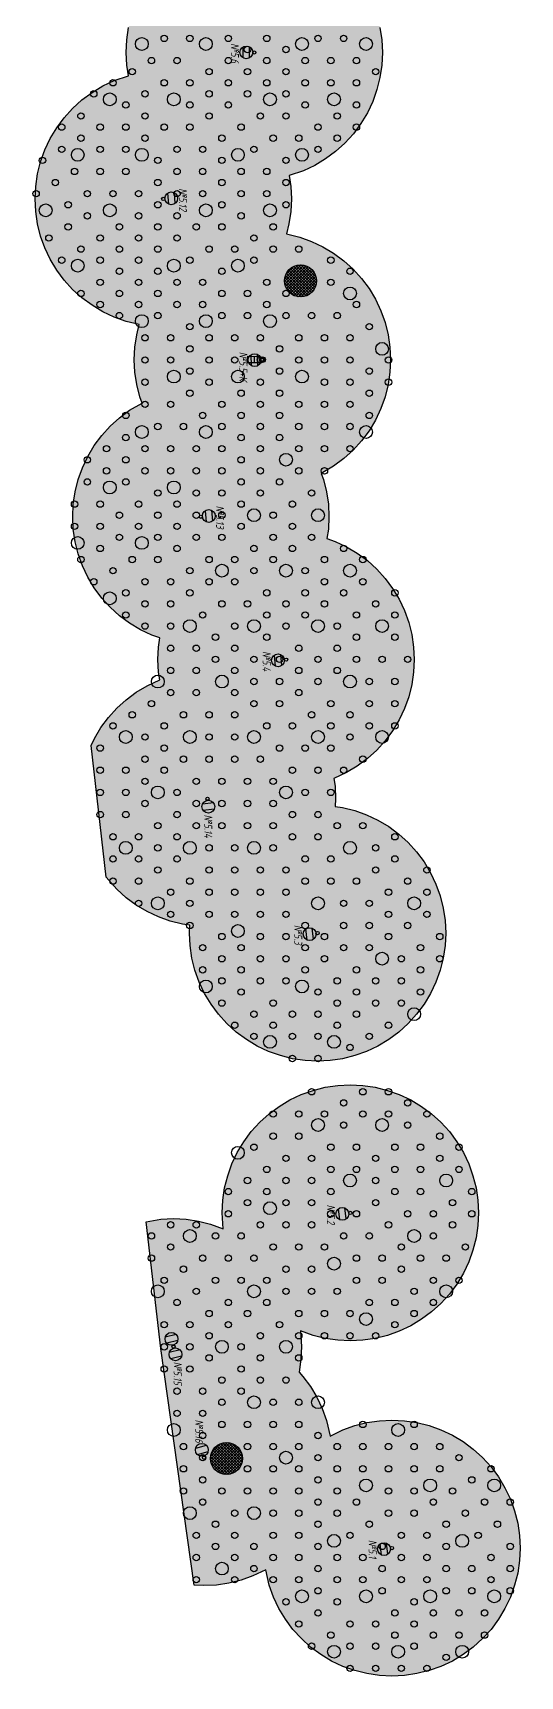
# Model space of a CAD drawing. Extents: x 17765 to 20362, y 13375 to 15893.
# Drawn here: x 17807.5 to 17883.6, y 14047.2 to 14303.9 of the extents above; entities that cross this region are included whole.
import ezdxf

# ---------------------------------------------------------------- set-up
doc = ezdxf.new("R2010")
doc.units = 0
for name, color, linetype in [('PLANTING_FLOWERBEDS', 6, 'Continuous'), ('PLANTING_LAWN', 82, 'Continuous'), ('PLANTING_SHRUBS', 94, 'Continuous'), ('PLANTING_TREES', 3, 'Continuous'), ('ЭН_ВЫНОСКИ_НОМЕРА_ОПОРЫ', 1, 'CONTINUOUS'), ('ЭН_СУЩ_ОПОРА__ЗАМ__СВЕТ__Н', 5, 'CONTINUOUS'), ('ЭН_СУЩ_ОПОРА_К1_LED', 7, 'CONTINUOUS'), ('ЭН_СУЩ_ОПОРА_К2-180_2_LED', 7, 'CONTINUOUS'), ('ЭН_СУЩ_ОПОРА_НО_К1-П_LED50', 1, 'CONTINUOUS')]:
    doc.layers.add(name, color=color, linetype=linetype)
doc.styles.get("Standard").update_dxf_attribs({"font": 'isocpeui.ttf', "width": 0.8})

# ---------------------------------------------------------------- blocks, each defined once
blk = doc.blocks.new('*U588')
at = {"layer": 'ЭН_СУЩ_ОПОРА_К1_LED', "color": 18}
for points in [[(-1.63, -1.08), (-1.84, 0.64)], [(-0.64, -0.95), (-0.85, 0.77)]]:
    blk.add_lwpolyline(points, dxfattribs=at)
for centre, radius in [((-1.24, -0.16), 1), ((0, 0), 0.25)]:
    blk.add_circle(centre, radius, dxfattribs=at)
blk = doc.blocks.new('*U589')
at = {"layer": 'ЭН_СУЩ_ОПОРА_К1_LED', "color": 18}
for points in [[(-1.29, 1.46), (0.38, 1.92)], [(-1.03, 0.5), (0.64, 0.95)]]:
    blk.add_lwpolyline(points, dxfattribs=at)
for centre, radius in [((-0.33, 1.21), 1), ((0, 0), 0.25)]:
    blk.add_circle(centre, radius, dxfattribs=at)
blk = doc.blocks.new('*U590')
at = {"layer": 'ЭН_СУЩ_ОПОРА_К2-180_2_LED', "color": 18}
for points in [[(0.41, 1.91), (-1.27, 1.48)], [(0.66, 0.94), (-1.02, 0.52)], [(1.02, -0.52), (-0.66, -0.94)], [(1.27, -1.48), (-0.41, -1.91)]]:
    blk.add_lwpolyline(points, dxfattribs=at)
for centre, radius in [((-0.31, 1.21), 1), ((0, 0), 0.25), ((0.31, -1.21), 1)]:
    blk.add_circle(centre, radius, dxfattribs=at)
blk = doc.blocks.new('*U591')
at = {"layer": 'ЭН_СУЩ_ОПОРА_К1_LED', "color": 18}
for points in [[(-1.67, -1.02), (-1.82, 0.71)], [(-0.67, -0.93), (-0.82, 0.8)]]:
    blk.add_lwpolyline(points, dxfattribs=at)
for centre, radius in [((-1.25, -0.11), 1), ((0, 0), 0.25)]:
    blk.add_circle(centre, radius, dxfattribs=at)
blk = doc.blocks.new('*U592')
at = {"layer": 'ЭН_СУЩ_ОПОРА__ЗАМ__СВЕТ__Н'}
for points in [[(-1.7, -0.96), (-1.78, 0.77)], [(-0.7, -0.91), (-0.79, 0.82)]]:
    blk.add_lwpolyline(points, dxfattribs=at)
for centre, radius in [((-1.24, -0.07), 1), ((0, 0), 0.25)]:
    blk.add_circle(centre, radius, dxfattribs=at)
blk = doc.blocks.new('*U593')
at = {"layer": 'ЭН_СУЩ_ОПОРА_К1_LED', "color": 18}
for points in [[(-1.76, -0.85), (-1.74, 0.88)], [(-0.76, -0.86), (-0.74, 0.87)]]:
    blk.add_lwpolyline(points, dxfattribs=at)
for centre, radius in [((-1.25, 0.01), 1), ((0, 0), 0.25)]:
    blk.add_circle(centre, radius, dxfattribs=at)
blk = doc.blocks.new('*U595')
at = {"layer": 'ЭН_СУЩ_ОПОРА_К1_LED', "color": 18}
for points in [[(0.66, 0.94), (0.83, -0.79)], [(1.65, 1.04), (1.83, -0.69)]]:
    blk.add_lwpolyline(points, dxfattribs=at)
for centre, radius in [((0, 0), 0.25), ((1.24, 0.13), 1)]:
    blk.add_circle(centre, radius, dxfattribs=at)
blk = doc.blocks.new('*U596')
at = {"layer": 'ЭН_СУЩ_ОПОРА_К1_LED', "color": 18}
for points in [[(0.69, 0.92), (0.81, -0.81)], [(1.68, 0.99), (1.81, -0.74)]]:
    blk.add_lwpolyline(points, dxfattribs=at)
for centre, radius in [((0, 0), 0.25), ((1.25, 0.09), 1)]:
    blk.add_circle(centre, radius, dxfattribs=at)
blk = doc.blocks.new('*U597')
at = {"layer": 'ЭН_СУЩ_ОПОРА_К1_LED', "color": 18}
for points in [[(0.94, -0.65), (-0.78, -0.84)], [(1.06, -1.64), (-0.67, -1.84)]]:
    blk.add_lwpolyline(points, dxfattribs=at)
for centre, radius in [((0, 0), 0.25), ((0.14, -1.24), 1)]:
    blk.add_circle(centre, radius, dxfattribs=at)
blk = doc.blocks.new('*U582')
at = {"layer": 'ЭН_СУЩ_ОПОРА_НО_К1-П_LED50'}
blk.add_lwpolyline([(-2.3, 0.54), (-0.29, 0.51), (-0.31, -0.5), (-2.32, -0.47)], close=True, dxfattribs=at)
blk.add_lwpolyline([(-1.3, 0.53), (-1.31, -0.48)], dxfattribs=at)
for radius in [0.45, 0.3]:
    blk.add_circle((0, 0), radius, dxfattribs=at)

msp = doc.modelspace()

# ---------------------------------------------------------------- hatches: boundary and pattern name
at = {"layer": 'PLANTING_FLOWERBEDS'}
h = msp.add_hatch(dxfattribs=at)
h.set_pattern_fill('ANSI37', color=6, scale=0.1)
edge = h.paths.add_edge_path()
edge.add_arc((17849.293, 14265.13), 2.5, 0, 360)
h = msp.add_hatch(dxfattribs=at)
h.set_pattern_fill('ANSI37', color=6, scale=0.1)
edge = h.paths.add_edge_path()
edge.add_arc((17837.739, 14081.181), 2.5, 0, 360)
at = {"layer": 'PLANTING_LAWN'}
h = msp.add_hatch(dxfattribs=at)
h.set_pattern_fill('GRASS', color=82, scale=0.05)
h.paths.add_polyline_path([(17866.09, 14149.12), (17864.64, 14147.8), (17863.06, 14146.63), (17861.38, 14145.62), (17859.61, 14144.78), (17857.76, 14144.12), (17855.85, 14143.64), (17853.91, 14143.35), (17851.95, 14143.26), (17849.99, 14143.35), (17848.05, 14143.64), (17846.15, 14144.12), (17844.3, 14144.78), (17842.52, 14145.62), (17840.84, 14146.63), (17839.26, 14147.8), (17837.81, 14149.12), (17836.49, 14150.57), (17835.32, 14152.15), (17834.31, 14153.83), (17833.47, 14155.6), (17832.81, 14157.45), (17832.34, 14159.36), (17832.05, 14161.3), (17831.95, 14163.26), (17832.01, 14164.47), (17830.87, 14164.64), (17828.96, 14165.12), (17827.12, 14165.78), (17825.34, 14166.62), (17823.66, 14167.63), (17822.08, 14168.79), (17820.63, 14170.11), (17818.98, 14172.01), (17816.61, 14192.57), (17817.13, 14193.68), (17818.14, 14195.37), (17819.31, 14196.94), (17820.63, 14198.4), (17822.08, 14199.71), (17823.66, 14200.88), (17825.34, 14201.89), (17827.31, 14202.8), (17827.13, 14204.02), (17827.03, 14205.98), (17827.13, 14207.94), (17827.34, 14209.36), (17826.07, 14209.81), (17824.3, 14210.65), (17822.62, 14211.66), (17821.04, 14212.83), (17819.59, 14214.15), (17818.27, 14215.6), (17817.1, 14217.18), (17816.09, 14218.86), (17815.25, 14220.64), (17814.59, 14222.48), (17814.11, 14224.39), (17813.82, 14226.33), (17813.73, 14228.29), (17813.82, 14230.25), (17814.11, 14232.19), (17814.59, 14234.1), (17815.25, 14235.94), (17816.09, 14237.72), (17817.1, 14239.4), (17818.27, 14240.98), (17819.59, 14242.43), (17821.04, 14243.75), (17822.62, 14244.92), (17824.56, 14246.05), (17824.21, 14247.03), (17823.74, 14248.93), (17823.45, 14250.87), (17823.35, 14252.83), (17823.45, 14254.79), (17823.74, 14256.73), (17824.13, 14258.3), (17822.06, 14258.81), (17820.21, 14259.47), (17818.43, 14260.31), (17816.75, 14261.32), (17815.17, 14262.48), (17813.72, 14263.8), (17812.4, 14265.26), (17811.23, 14266.83), (17810.22, 14268.52), (17809.38, 14270.29), (17808.72, 14272.14), (17808.25, 14274.04), (17807.96, 14275.98), (17807.86, 14277.94), (17807.96, 14279.9), (17808.25, 14281.85), (17808.72, 14283.75), (17809.38, 14285.6), (17810.22, 14287.37), (17811.23, 14289.06), (17812.4, 14290.63), (17813.72, 14292.09), (17815.17, 14293.4), (17816.75, 14294.57), (17818.43, 14295.58), (17820.21, 14296.42), (17822.42, 14297.18), (17822.17, 14298.85), (17822.08, 14300.81), (17822.17, 14302.77), (17822.46, 14304.72), (17822.94, 14306.62), (17823.6, 14308.47), (17824.44, 14310.24), (17825.45, 14311.93), (17826.62, 14313.5), (17827.94, 14314.96), (17829.39, 14316.27), (17830.97, 14317.44), (17832.65, 14318.45), (17834.42, 14319.29), (17836.27, 14319.95), (17838.18, 14320.43), (17840.12, 14320.72), (17842.08, 14320.81), (17844.04, 14320.72), (17845.98, 14320.43), (17847.88, 14319.95), (17849.73, 14319.29), (17851.51, 14318.45), (17853.19, 14317.44), (17854.77, 14316.27), (17856.22, 14314.96), (17857.54, 14313.5), (17858.71, 14311.93), (17859.72, 14310.24), (17860.56, 14308.47), (17861.22, 14306.62), (17861.69, 14304.72), (17861.98, 14302.77), (17862.08, 14300.81), (17861.98, 14298.85), (17861.69, 14296.91), (17861.22, 14295.01), (17860.56, 14293.16), (17859.72, 14291.39), (17858.71, 14289.7), (17857.54, 14288.13), (17856.22, 14286.67), (17854.77, 14285.35), (17853.19, 14284.18), (17851.51, 14283.18), (17849.73, 14282.34), (17847.52, 14281.58), (17847.77, 14279.9), (17847.86, 14277.94), (17847.77, 14275.98), (17847.48, 14274.04), (17847.08, 14272.47), (17849.16, 14271.97), (17851, 14271.31), (17852.78, 14270.47), (17854.46, 14269.46), (17856.04, 14268.29), (17857.49, 14266.97), (17858.81, 14265.52), (17859.98, 14263.94), (17860.99, 14262.26), (17861.83, 14260.48), (17862.49, 14258.64), (17862.97, 14256.73), (17863.25, 14254.79), (17863.35, 14252.83), (17863.25, 14250.87), (17862.97, 14248.93), (17862.49, 14247.03), (17861.83, 14245.18), (17860.99, 14243.4), (17859.98, 14241.72), (17858.81, 14240.14), (17857.49, 14238.69), (17856.04, 14237.37), (17854.46, 14236.2), (17852.52, 14235.07), (17852.87, 14234.1), (17853.34, 14232.19), (17853.63, 14230.25), (17853.73, 14228.29), (17853.63, 14226.33), (17853.42, 14224.91), (17854.69, 14224.45), (17856.46, 14223.61), (17858.15, 14222.6), (17859.72, 14221.44), (17861.18, 14220.12), (17862.49, 14218.66), (17863.66, 14217.09), (17864.67, 14215.4), (17865.51, 14213.63), (17866.17, 14211.78), (17866.65, 14209.88), (17866.94, 14207.94), (17867.03, 14205.98), (17866.94, 14204.02), (17866.65, 14202.07), (17866.17, 14200.17), (17865.51, 14198.32), (17864.67, 14196.55), (17863.66, 14194.86), (17862.49, 14193.29), (17861.18, 14191.83), (17859.72, 14190.52), (17858.15, 14189.35), (17856.46, 14188.34), (17854.49, 14187.43), (17854.67, 14186.22), (17854.77, 14184.25), (17854.71, 14183.04), (17855.85, 14182.87), (17857.76, 14182.4), (17859.61, 14181.74), (17861.38, 14180.9), (17863.06, 14179.89), (17864.64, 14178.72), (17866.09, 14177.4), (17867.41, 14175.95), (17868.58, 14174.37), (17869.59, 14172.69), (17870.43, 14170.91), (17871.09, 14169.06), (17871.57, 14167.16), (17871.86, 14165.22), (17871.95, 14163.26), (17871.86, 14161.3), (17871.57, 14159.36), (17871.09, 14157.45), (17870.43, 14155.6), (17869.59, 14153.83), (17868.58, 14152.15), (17867.41, 14150.57)])
h = msp.add_hatch(dxfattribs=at)
h.set_pattern_fill('GRASS', color=82, scale=0.05)
h.paths.add_polyline_path([(17840.02, 14062.19), (17838.12, 14061.71), (17836.17, 14061.42), (17834.21, 14061.33), (17832.71, 14061.4), (17827.48, 14098.38), (17825.19, 14118.18), (17827.5, 14118.56), (17829.46, 14118.66), (17831.42, 14118.56), (17833.36, 14118.27), (17835.26, 14117.8), (17837.23, 14117.08), (17837.06, 14119.56), (17837.16, 14121.52), (17837.44, 14123.46), (17837.92, 14125.36), (17838.58, 14127.21), (17839.42, 14128.98), (17840.43, 14130.67), (17841.6, 14132.24), (17842.92, 14133.7), (17844.37, 14135.02), (17845.95, 14136.18), (17847.63, 14137.19), (17849.41, 14138.03), (17851.25, 14138.69), (17853.16, 14139.17), (17855.1, 14139.46), (17857.06, 14139.56), (17859.02, 14139.46), (17860.96, 14139.17), (17862.87, 14138.69), (17864.71, 14138.03), (17866.49, 14137.19), (17868.17, 14136.18), (17869.75, 14135.02), (17871.2, 14133.7), (17872.52, 14132.24), (17873.69, 14130.67), (17874.7, 14128.98), (17875.54, 14127.21), (17876.2, 14125.36), (17876.68, 14123.46), (17876.96, 14121.52), (17877.06, 14119.56), (17876.96, 14117.59), (17876.68, 14115.65), (17876.2, 14113.75), (17875.54, 14111.9), (17874.7, 14110.13), (17873.69, 14108.44), (17872.52, 14106.87), (17871.2, 14105.41), (17869.75, 14104.09), (17868.17, 14102.93), (17866.49, 14101.92), (17864.71, 14101.08), (17862.87, 14100.42), (17860.96, 14099.94), (17859.02, 14099.65), (17857.06, 14099.56), (17855.1, 14099.65), (17853.16, 14099.94), (17851.25, 14100.42), (17849.29, 14101.13), (17849.46, 14098.66), (17849.36, 14096.7), (17849.06, 14094.69), (17849.67, 14094.01), (17850.84, 14092.44), (17851.85, 14090.75), (17852.69, 14088.98), (17853.35, 14087.13), (17853.91, 14084.7), (17855.91, 14085.67), (17857.75, 14086.33), (17859.66, 14086.81), (17861.6, 14087.09), (17863.56, 14087.19), (17865.52, 14087.09), (17867.46, 14086.81), (17869.37, 14086.33), (17871.21, 14085.67), (17872.99, 14084.83), (17874.67, 14083.82), (17876.25, 14082.65), (17877.7, 14081.33), (17879.02, 14079.88), (17880.19, 14078.3), (17881.2, 14076.62), (17882.04, 14074.84), (17882.7, 14073), (17883.18, 14071.09), (17883.46, 14069.15), (17883.56, 14067.19), (17883.46, 14065.23), (17883.18, 14063.29), (17882.7, 14061.39), (17882.04, 14059.54), (17881.2, 14057.76), (17880.19, 14056.08), (17879.02, 14054.5), (17877.7, 14053.05), (17876.25, 14051.73), (17874.67, 14050.56), (17872.99, 14049.55), (17871.21, 14048.71), (17869.37, 14048.05), (17867.46, 14047.58), (17865.52, 14047.29), (17863.56, 14047.19), (17861.6, 14047.29), (17859.66, 14047.58), (17857.75, 14048.05), (17855.91, 14048.71), (17854.13, 14049.55), (17852.45, 14050.56), (17850.87, 14051.73), (17849.42, 14053.05), (17848.1, 14054.5), (17846.93, 14056.08), (17845.92, 14057.76), (17845.08, 14059.54), (17844.42, 14061.39), (17843.86, 14063.82), (17841.87, 14062.85)])

# ---------------------------------------------------------------- linework, layer by layer
at = {"layer": 'PLANTING_FLOWERBEDS', "color": 6}
for centre in [(17849.293, 14265.13), (17837.739, 14081.181)]:
    msp.add_circle(centre, 2.5, dxfattribs=at)
at = {"layer": 'PLANTING_LAWN', "color": 82}
msp.add_lwpolyline([(17861.69, 14304.72), (17861.98, 14302.77), (17862.08, 14300.81), (17861.98, 14298.85), (17861.69, 14296.91), (17861.22, 14295.01), (17860.56, 14293.16), (17859.72, 14291.39), (17858.71, 14289.7), (17857.54, 14288.13), (17856.22, 14286.67), (17854.77, 14285.35), (17853.19, 14284.18), (17851.51, 14283.18), (17849.73, 14282.34), (17847.52, 14281.58), (17847.77, 14279.9), (17847.86, 14277.94), (17847.77, 14275.98), (17847.48, 14274.04), (17847.08, 14272.47), (17849.16, 14271.97), (17851, 14271.31), (17852.78, 14270.47), (17854.46, 14269.46), (17856.04, 14268.29), (17857.49, 14266.97), (17858.81, 14265.52), (17859.98, 14263.94), (17860.99, 14262.26), (17861.83, 14260.48), (17862.49, 14258.64), (17862.97, 14256.73), (17863.25, 14254.79), (17863.35, 14252.83), (17863.25, 14250.87), (17862.97, 14248.93), (17862.49, 14247.03), (17861.83, 14245.18), (17860.99, 14243.4), (17859.98, 14241.72), (17858.81, 14240.14), (17857.49, 14238.69), (17856.04, 14237.37), (17854.46, 14236.2), (17852.52, 14235.07), (17852.87, 14234.1), (17853.34, 14232.19), (17853.63, 14230.25), (17853.73, 14228.29), (17853.63, 14226.33), (17853.42, 14224.91), (17854.69, 14224.45), (17856.46, 14223.61), (17858.15, 14222.6), (17859.72, 14221.44), (17861.18, 14220.12), (17862.49, 14218.66), (17863.66, 14217.09), (17864.67, 14215.4), (17865.51, 14213.63), (17866.17, 14211.78), (17866.65, 14209.88), (17866.94, 14207.94), (17867.03, 14205.98), (17866.94, 14204.02), (17866.65, 14202.07), (17866.17, 14200.17), (17865.51, 14198.32), (17864.67, 14196.55), (17863.66, 14194.86), (17862.49, 14193.29), (17861.18, 14191.83), (17859.72, 14190.52), (17858.15, 14189.35), (17856.46, 14188.34), (17854.49, 14187.43), (17854.67, 14186.22), (17854.77, 14184.25), (17854.71, 14183.04), (17855.85, 14182.87), (17857.76, 14182.4), (17859.61, 14181.74), (17861.38, 14180.9), (17863.06, 14179.89), (17864.64, 14178.72), (17866.09, 14177.4), (17867.41, 14175.95), (17868.58, 14174.37), (17869.59, 14172.69), (17870.43, 14170.91), (17871.09, 14169.06), (17871.57, 14167.16), (17871.86, 14165.22), (17871.95, 14163.26), (17871.86, 14161.3), (17871.57, 14159.36), (17871.09, 14157.45), (17870.43, 14155.6), (17869.59, 14153.83), (17868.58, 14152.15), (17867.41, 14150.57), (17866.09, 14149.12), (17864.64, 14147.8), (17863.06, 14146.63), (17861.38, 14145.62), (17859.61, 14144.78), (17857.76, 14144.12), (17855.85, 14143.64), (17853.91, 14143.35), (17851.95, 14143.26), (17849.99, 14143.35), (17848.05, 14143.64), (17846.15, 14144.12), (17844.3, 14144.78), (17842.52, 14145.62), (17840.84, 14146.63), (17839.26, 14147.8), (17837.81, 14149.12), (17836.49, 14150.57), (17835.32, 14152.15), (17834.31, 14153.83), (17833.47, 14155.6), (17832.81, 14157.45), (17832.34, 14159.36), (17832.05, 14161.3), (17831.95, 14163.26), (17832.01, 14164.47), (17830.87, 14164.64), (17828.96, 14165.12), (17827.12, 14165.78), (17825.34, 14166.62), (17823.66, 14167.63), (17822.08, 14168.79), (17820.63, 14170.11), (17818.98, 14172.01), (17816.61, 14192.57), (17817.13, 14193.68), (17818.14, 14195.37), (17819.31, 14196.94), (17820.63, 14198.4), (17822.08, 14199.71), (17823.66, 14200.88), (17825.34, 14201.89), (17827.31, 14202.8), (17827.13, 14204.02), (17827.03, 14205.98), (17827.13, 14207.94), (17827.34, 14209.36), (17826.07, 14209.81), (17824.3, 14210.65), (17822.62, 14211.66), (17821.04, 14212.83), (17819.59, 14214.15), (17818.27, 14215.6), (17817.1, 14217.18), (17816.09, 14218.86), (17815.25, 14220.64), (17814.59, 14222.48), (17814.11, 14224.39), (17813.82, 14226.33), (17813.73, 14228.29), (17813.82, 14230.25), (17814.11, 14232.19), (17814.59, 14234.1), (17815.25, 14235.94), (17816.09, 14237.72), (17817.1, 14239.4), (17818.27, 14240.98), (17819.59, 14242.43), (17821.04, 14243.75), (17822.62, 14244.92), (17824.56, 14246.05), (17824.21, 14247.03), (17823.74, 14248.93), (17823.45, 14250.87), (17823.35, 14252.83), (17823.45, 14254.79), (17823.74, 14256.73), (17824.13, 14258.3), (17822.06, 14258.81), (17820.21, 14259.47), (17818.43, 14260.31), (17816.75, 14261.32), (17815.17, 14262.48), (17813.72, 14263.8), (17812.4, 14265.26), (17811.23, 14266.83), (17810.22, 14268.52), (17809.38, 14270.29), (17808.72, 14272.14), (17808.25, 14274.04), (17807.96, 14275.98), (17807.86, 14277.94), (17807.96, 14279.9), (17808.25, 14281.85), (17808.72, 14283.75), (17809.38, 14285.6), (17810.22, 14287.37), (17811.23, 14289.06), (17812.4, 14290.63), (17813.72, 14292.09), (17815.17, 14293.4), (17816.75, 14294.57), (17818.43, 14295.58), (17820.21, 14296.42), (17822.42, 14297.18), (17822.17, 14298.85), (17822.08, 14300.81), (17822.17, 14302.77), (17822.46, 14304.72)], dxfattribs=at)
msp.add_lwpolyline([(17840.02, 14062.19), (17838.12, 14061.71), (17836.17, 14061.42), (17834.21, 14061.33), (17832.71, 14061.4), (17827.48, 14098.38), (17825.19, 14118.18), (17827.5, 14118.56), (17829.46, 14118.66), (17831.42, 14118.56), (17833.36, 14118.27), (17835.26, 14117.8), (17837.23, 14117.08), (17837.06, 14119.56), (17837.16, 14121.52), (17837.44, 14123.46), (17837.92, 14125.36), (17838.58, 14127.21), (17839.42, 14128.98), (17840.43, 14130.67), (17841.6, 14132.24), (17842.92, 14133.7), (17844.37, 14135.02), (17845.95, 14136.18), (17847.63, 14137.19), (17849.41, 14138.03), (17851.25, 14138.69), (17853.16, 14139.17), (17855.1, 14139.46), (17857.06, 14139.56), (17859.02, 14139.46), (17860.96, 14139.17), (17862.87, 14138.69), (17864.71, 14138.03), (17866.49, 14137.19), (17868.17, 14136.18), (17869.75, 14135.02), (17871.2, 14133.7), (17872.52, 14132.24), (17873.69, 14130.67), (17874.7, 14128.98), (17875.54, 14127.21), (17876.2, 14125.36), (17876.68, 14123.46), (17876.96, 14121.52), (17877.06, 14119.56), (17876.96, 14117.59), (17876.68, 14115.65), (17876.2, 14113.75), (17875.54, 14111.9), (17874.7, 14110.13), (17873.69, 14108.44), (17872.52, 14106.87), (17871.2, 14105.41), (17869.75, 14104.09), (17868.17, 14102.93), (17866.49, 14101.92), (17864.71, 14101.08), (17862.87, 14100.42), (17860.96, 14099.94), (17859.02, 14099.65), (17857.06, 14099.56), (17855.1, 14099.65), (17853.16, 14099.94), (17851.25, 14100.42), (17849.29, 14101.13), (17849.46, 14098.66), (17849.36, 14096.7), (17849.06, 14094.69), (17849.67, 14094.01), (17850.84, 14092.44), (17851.85, 14090.75), (17852.69, 14088.98), (17853.35, 14087.13), (17853.91, 14084.7), (17855.91, 14085.67), (17857.75, 14086.33), (17859.66, 14086.81), (17861.6, 14087.09), (17863.56, 14087.19), (17865.52, 14087.09), (17867.46, 14086.81), (17869.37, 14086.33), (17871.21, 14085.67), (17872.99, 14084.83), (17874.67, 14083.82), (17876.25, 14082.65), (17877.7, 14081.33), (17879.02, 14079.88), (17880.19, 14078.3), (17881.2, 14076.62), (17882.04, 14074.84), (17882.7, 14073), (17883.18, 14071.09), (17883.46, 14069.15), (17883.56, 14067.19), (17883.46, 14065.23), (17883.18, 14063.29), (17882.7, 14061.39), (17882.04, 14059.54), (17881.2, 14057.76), (17880.19, 14056.08), (17879.02, 14054.5), (17877.7, 14053.05), (17876.25, 14051.73), (17874.67, 14050.56), (17872.99, 14049.55), (17871.21, 14048.71), (17869.37, 14048.05), (17867.46, 14047.58), (17865.52, 14047.29), (17863.56, 14047.19), (17861.6, 14047.29), (17859.66, 14047.58), (17857.75, 14048.05), (17855.91, 14048.71), (17854.13, 14049.55), (17852.45, 14050.56), (17850.87, 14051.73), (17849.42, 14053.05), (17848.1, 14054.5), (17846.93, 14056.08), (17845.92, 14057.76), (17845.08, 14059.54), (17844.42, 14061.39), (17843.86, 14063.82), (17841.87, 14062.85)], close=True, dxfattribs=at)
at = {"layer": 'PLANTING_SHRUBS'}
for centre in [(17828.018, 14303.013), (17832.018, 14303.013), (17838.018, 14303.013), (17844.018, 14303.013), (17852.018, 14303.013), (17856.018, 14303.013), (17841.018, 14301.281), (17847.018, 14301.281), (17823.018, 14297.817), (17826.018, 14299.549), (17830.018, 14299.549), (17835.018, 14297.817), (17838.018, 14299.549), (17841.018, 14297.817), (17844.018, 14299.549), (17847.018, 14297.817), (17850.018, 14299.549), (17854.018, 14299.549), (17858.018, 14299.549), (17861.018, 14297.817), (17820.018, 14296.085), (17828.018, 14296.085), (17832.018, 14296.085), (17838.018, 14296.085), (17844.018, 14296.085), (17850.018, 14296.085), (17854.018, 14296.085), (17858.018, 14296.085), (17817.018, 14294.353), (17822.018, 14292.621), (17825.018, 14294.353), (17832.018, 14292.621), (17835.018, 14294.353), (17838.018, 14292.621), (17841.018, 14294.353), (17847.018, 14294.353), (17850.018, 14292.621), (17858.018, 14292.621), (17815.018, 14290.889), (17825.018, 14290.889), (17835.018, 14290.889), (17843.018, 14290.889), (17847.018, 14290.889), (17855.018, 14290.889), (17812.018, 14289.157), (17815.018, 14287.425), (17818.018, 14289.157), (17822.018, 14289.157), (17825.018, 14287.425), (17828.018, 14289.157), (17832.018, 14289.157), (17837.018, 14287.425), (17840.018, 14289.157), (17845.018, 14287.425), (17849.018, 14287.425), (17852.018, 14289.157), (17855.018, 14287.425), (17858.018, 14289.157), (17812.018, 14285.693), (17818.018, 14285.693), (17822.018, 14285.693), (17830.018, 14285.693), (17834.018, 14285.693), (17842.018, 14285.693), (17852.018, 14285.693), (17809.018, 14283.961), (17814.018, 14282.229), (17818.018, 14282.229), (17822.018, 14282.229), (17827.018, 14283.961), (17830.018, 14282.229), (17834.018, 14282.229), (17837.018, 14283.961), (17840.018, 14282.229), (17844.018, 14282.229), (17847.018, 14283.961), (17811.018, 14280.497), (17827.018, 14280.497), (17837.018, 14280.497), (17847.018, 14280.497), (17808.018, 14278.765), (17813.018, 14277.033), (17816.018, 14278.765), (17820.018, 14278.765), (17824.018, 14278.765), (17827.018, 14277.033), (17830.018, 14278.765), (17834.018, 14278.765), (17837.018, 14277.033), (17840.018, 14278.765), (17844.018, 14278.765), (17847.018, 14277.033), (17816.018, 14275.301), (17824.018, 14275.301), (17830.018, 14275.301), (17840.018, 14275.301), (17810.018, 14271.836), (17813.018, 14273.568), (17818.018, 14271.836), (17821.018, 14273.568), (17824.018, 14271.836), (17827.018, 14273.568), (17830.018, 14271.836), (17833.018, 14273.568), (17837.018, 14273.568), (17842.018, 14271.836), (17845.018, 14273.568), (17815.018, 14270.104), (17821.018, 14270.104), (17827.018, 14270.104), (17835.018, 14270.104), (17839.018, 14270.104), (17845.018, 14270.104), (17849.018, 14270.104), (17812.018, 14268.372), (17818.018, 14268.372), (17821.018, 14266.64), (17824.018, 14268.372), (17827.018, 14266.64), (17832.018, 14268.372), (17837.018, 14266.64), (17842.018, 14268.372), (17854.018, 14268.372), (17857.018, 14266.64), (17818.018, 14264.908), (17824.018, 14264.908), (17830.018, 14264.908), (17834.018, 14264.908), (17844.018, 14264.908), (17854.018, 14264.908), (17815.018, 14263.176), (17818.018, 14261.444), (17821.018, 14263.176), (17824.018, 14261.444), (17827.018, 14263.176), (17830.018, 14261.444), (17834.018, 14261.444), (17837.018, 14263.176), (17841.018, 14263.176), (17844.018, 14261.444), (17847.018, 14263.176), (17858.018, 14261.444), (17821.018, 14259.712), (17827.018, 14259.712), (17837.018, 14259.712), (17841.018, 14259.712), (17847.018, 14259.712), (17851.018, 14259.712), (17855.018, 14259.712), (17825.018, 14256.248), (17829.018, 14256.248), (17832.018, 14257.98), (17835.018, 14256.248), (17839.018, 14256.248), (17843.018, 14256.248), (17849.018, 14256.248), (17853.018, 14256.248), (17857.018, 14256.248), (17860.018, 14257.98), (17832.018, 14254.516), (17846.018, 14254.516), (17825.018, 14252.784), (17829.018, 14252.784), (17832.018, 14251.052), (17835.018, 14252.784), (17839.018, 14252.784), (17843.018, 14252.784), (17846.018, 14251.052), (17849.018, 14252.784), (17853.018, 14252.784), (17857.018, 14252.784), (17860.018, 14251.052), (17863.018, 14252.784), (17825.018, 14249.32), (17835.018, 14249.32), (17843.018, 14249.32), (17853.018, 14249.32), (17857.018, 14249.32), (17863.018, 14249.32), (17825.018, 14245.856), (17829.018, 14245.856), (17832.018, 14247.588), (17837.018, 14245.856), (17840.018, 14247.588), (17843.018, 14245.856), (17846.018, 14247.588), (17849.018, 14245.856), (17853.018, 14245.856), (17857.018, 14245.856), (17860.018, 14247.588), (17822.018, 14244.124), (17834.018, 14244.124), (17840.018, 14244.124), (17846.018, 14244.124), (17860.018, 14244.124), (17822.018, 14240.66), (17827.018, 14242.392), (17831.018, 14242.392), (17837.018, 14242.392), (17840.018, 14240.66), (17843.018, 14242.392), (17846.018, 14240.66), (17849.018, 14242.392), (17853.018, 14242.392), (17857.018, 14242.392), (17819.018, 14238.927), (17825.018, 14238.927), (17829.018, 14238.927), (17833.018, 14238.927), (17837.018, 14238.927), (17843.018, 14238.927), (17849.018, 14238.927), (17853.018, 14238.927), (17857.018, 14238.927), (17816.018, 14237.195), (17822.018, 14237.195), (17840.018, 14237.195), (17816.018, 14233.731), (17819.018, 14235.463), (17822.018, 14233.731), (17825.018, 14235.463), (17829.018, 14235.463), (17833.018, 14235.463), (17837.018, 14235.463), (17840.018, 14233.731), (17843.018, 14235.463), (17846.018, 14233.731), (17849.018, 14235.463), (17853.018, 14235.463), (17827.018, 14231.999), (17833.018, 14231.999), (17837.018, 14231.999), (17843.018, 14231.999), (17851.018, 14231.999), (17814.018, 14230.267), (17818.018, 14230.267), (17821.018, 14228.535), (17824.018, 14230.267), (17827.018, 14228.535), (17830.018, 14230.267), (17833.018, 14228.535), (17837.018, 14228.535), (17840.018, 14230.267), (17845.018, 14228.535), (17848.018, 14230.267), (17814.018, 14226.803), (17818.018, 14226.803), (17824.018, 14226.803), (17830.018, 14226.803), (17840.018, 14226.803), (17848.018, 14226.803), (17818.018, 14223.339), (17821.018, 14225.071), (17827.018, 14225.071), (17830.018, 14223.339), (17833.018, 14225.071), (17837.018, 14225.071), (17842.018, 14223.339), (17845.018, 14225.071), (17848.018, 14223.339), (17851.018, 14225.071), (17856.018, 14223.339), (17815.018, 14221.607), (17823.018, 14221.607), (17827.018, 14221.607), (17835.018, 14221.607), (17839.018, 14221.607), (17845.018, 14221.607), (17853.018, 14221.607), (17859.018, 14221.607), (17817.018, 14218.143), (17820.018, 14219.875), (17825.018, 14218.143), (17829.018, 14218.143), (17832.018, 14219.875), (17835.018, 14218.143), (17839.018, 14218.143), (17842.018, 14219.875), (17850.018, 14219.875), (17853.018, 14218.143), (17859.018, 14218.143), (17822.018, 14216.411), (17832.018, 14216.411), (17844.018, 14216.411), (17850.018, 14216.411), (17856.018, 14216.411), (17864.018, 14216.411), (17822.018, 14212.947), (17825.018, 14214.679), (17829.018, 14214.679), (17834.018, 14212.947), (17837.018, 14214.679), (17841.018, 14214.679), (17844.018, 14212.947), (17847.018, 14214.679), (17850.018, 14212.947), (17853.018, 14214.679), (17858.018, 14212.947), (17861.018, 14214.679), (17864.018, 14212.947), (17825.018, 14211.215), (17829.018, 14211.215), (17839.018, 14211.215), (17847.018, 14211.215), (17855.018, 14211.215), (17829.018, 14207.751), (17833.018, 14207.751), (17836.018, 14209.483), (17839.018, 14207.751), (17844.018, 14209.483), (17849.018, 14207.751), (17855.018, 14207.751), (17858.018, 14209.483), (17864.018, 14209.483), (17836.018, 14206.018), (17842.018, 14206.018), (17846.018, 14206.018), (17852.018, 14206.018), (17858.018, 14206.018), (17862.018, 14206.018), (17866.018, 14206.018), (17829.018, 14204.286), (17833.018, 14204.286), (17839.018, 14204.286), (17842.018, 14202.554), (17846.018, 14202.554), (17849.018, 14204.286), (17852.018, 14202.554), (17855.018, 14204.286), (17860.018, 14202.554), (17864.018, 14202.554), (17829.018, 14200.822), (17833.018, 14200.822), (17839.018, 14200.822), (17849.018, 14200.822), (17823.018, 14197.358), (17826.018, 14199.09), (17831.018, 14197.358), (17835.018, 14197.358), (17839.018, 14197.358), (17842.018, 14199.09), (17846.018, 14199.09), (17851.018, 14197.358), (17854.018, 14199.09), (17857.018, 14197.358), (17860.018, 14199.09), (17864.018, 14199.09), (17820.018, 14195.626), (17828.018, 14195.626), (17844.018, 14195.626), (17848.018, 14195.626), (17854.018, 14195.626), (17860.018, 14195.626), (17864.018, 14195.626), (17818.018, 14192.162), (17825.018, 14193.894), (17828.018, 14192.162), (17835.018, 14193.894), (17839.018, 14193.894), (17846.018, 14192.162), (17850.018, 14192.162), (17854.018, 14192.162), (17857.018, 14193.894), (17825.018, 14190.43), (17831.018, 14190.43), (17835.018, 14190.43), (17839.018, 14190.43), (17843.018, 14190.43), (17859.018, 14190.43), (17818.018, 14188.698), (17822.018, 14188.698), (17825.018, 14186.966), (17828.018, 14188.698), (17833.018, 14186.966), (17837.018, 14186.966), (17841.018, 14186.966), (17845.018, 14186.966), (17848.018, 14188.698), (17852.018, 14188.698), (17856.018, 14188.698), (17818.018, 14185.234), (17822.018, 14185.234), (17830.018, 14185.234), (17850.018, 14185.234), (17854.018, 14185.234), (17818.018, 14181.77), (17822.018, 14181.77), (17825.018, 14183.502), (17830.018, 14181.77), (17833.018, 14183.502), (17837.018, 14183.502), (17841.018, 14183.502), (17845.018, 14183.502), (17848.018, 14181.77), (17852.018, 14181.77), (17827.018, 14180.038), (17833.018, 14180.038), (17837.018, 14180.038), (17841.018, 14180.038), (17845.018, 14180.038), (17855.018, 14180.038), (17859.018, 14180.038), (17820.018, 14178.306), (17824.018, 14178.306), (17827.018, 14176.574), (17830.018, 14178.306), (17835.018, 14176.574), (17839.018, 14176.574), (17845.018, 14176.574), (17848.018, 14178.306), (17852.018, 14178.306), (17861.018, 14176.574), (17864.018, 14178.306), (17820.018, 14174.842), (17824.018, 14174.842), (17830.018, 14174.842), (17850.018, 14174.842), (17854.018, 14174.842), (17864.018, 14174.842), (17820.018, 14171.377), (17824.018, 14171.377), (17827.018, 14173.11), (17832.018, 14171.377), (17835.018, 14173.11), (17839.018, 14173.11), (17843.018, 14173.11), (17847.018, 14173.11), (17850.018, 14171.377), (17854.018, 14171.377), (17858.018, 14171.377), (17861.018, 14173.11), (17866.018, 14171.377), (17869.018, 14173.11), (17829.018, 14169.645), (17835.018, 14169.645), (17839.018, 14169.645), (17843.018, 14169.645), (17847.018, 14169.645), (17863.018, 14169.645), (17869.018, 14169.645), (17824.018, 14167.913), (17829.018, 14166.181), (17832.018, 14167.913), (17835.018, 14166.181), (17839.018, 14166.181), (17843.018, 14166.181), (17847.018, 14166.181), (17856.018, 14167.913), (17860.018, 14167.913), (17863.018, 14166.181), (17869.018, 14166.181), (17832.018, 14164.449), (17850.018, 14164.449), (17856.018, 14164.449), (17860.018, 14164.449), (17866.018, 14164.449), (17837.018, 14162.717), (17843.018, 14162.717), (17847.018, 14162.717), (17853.018, 14162.717), (17863.018, 14162.717), (17871.018, 14162.717), (17834.018, 14160.985), (17837.018, 14159.253), (17840.018, 14160.985), (17843.018, 14159.253), (17847.018, 14159.253), (17850.018, 14160.985), (17853.018, 14159.253), (17856.018, 14160.985), (17860.018, 14160.985), (17865.018, 14159.253), (17868.018, 14160.985), (17871.018, 14159.253), (17834.018, 14157.521), (17840.018, 14157.521), (17850.018, 14157.521), (17858.018, 14157.521), (17868.018, 14157.521), (17837.018, 14155.789), (17840.018, 14154.057), (17843.018, 14155.789), (17847.018, 14155.789), (17852.018, 14154.057), (17855.018, 14155.789), (17858.018, 14154.057), (17861.018, 14155.789), (17865.018, 14155.789), (17868.018, 14154.057), (17837.018, 14152.325), (17845.018, 14152.325), (17855.018, 14152.325), (17861.018, 14152.325), (17865.018, 14152.325), (17839.018, 14148.861), (17842.018, 14150.593), (17845.018, 14148.861), (17848.018, 14150.593), (17852.018, 14150.593), (17855.018, 14148.861), (17858.018, 14150.593), (17863.018, 14148.861), (17842.018, 14147.129), (17848.018, 14147.129), (17852.018, 14147.129), (17860.018, 14147.129), (17848.018, 14143.665), (17852.018, 14143.665), (17857.018, 14145.397), (17851.018, 14138.469), (17859.018, 14138.469), (17863.018, 14138.469), (17856.018, 14136.736), (17866.018, 14136.736), (17845.018, 14135.004), (17849.018, 14135.004), (17853.018, 14135.004), (17856.018, 14133.272), (17859.018, 14135.004), (17863.018, 14135.004), (17866.018, 14133.272), (17869.018, 14135.004), (17845.018, 14131.54), (17849.018, 14131.54), (17871.018, 14131.54), (17842.018, 14129.808), (17847.018, 14128.076), (17851.018, 14128.076), (17854.018, 14129.808), (17858.018, 14129.808), (17861.018, 14128.076), (17864.018, 14129.808), (17868.018, 14129.808), (17871.018, 14128.076), (17874.018, 14129.808), (17844.018, 14126.344), (17854.018, 14126.344), (17858.018, 14126.344), (17864.018, 14126.344), (17868.018, 14126.344), (17874.018, 14126.344), (17838.018, 14122.88), (17841.018, 14124.612), (17844.018, 14122.88), (17847.018, 14124.612), (17851.018, 14124.612), (17854.018, 14122.88), (17861.018, 14124.612), (17864.018, 14122.88), (17868.018, 14122.88), (17876.018, 14122.88), (17841.018, 14121.148), (17847.018, 14121.148), (17851.018, 14121.148), (17861.018, 14121.148), (17873.018, 14121.148), (17829.018, 14117.684), (17833.018, 14117.684), (17838.018, 14119.416), (17843.018, 14117.684), (17847.018, 14117.684), (17851.018, 14117.684), (17854.018, 14119.416), (17858.018, 14119.416), (17863.018, 14117.684), (17866.018, 14119.416), (17870.018, 14119.416), (17873.018, 14117.684), (17876.018, 14119.416), (17826.018, 14115.952), (17836.018, 14115.952), (17840.018, 14115.952), (17856.018, 14115.952), (17860.018, 14115.952), (17870.018, 14115.952), (17826.018, 14112.488), (17829.018, 14114.22), (17834.018, 14112.488), (17838.018, 14112.488), (17842.018, 14112.488), (17845.018, 14114.22), (17849.018, 14114.22), (17853.018, 14114.22), (17858.018, 14112.488), (17862.018, 14112.488), (17865.018, 14114.22), (17868.018, 14112.488), (17872.018, 14112.488), (17875.018, 14114.22), (17831.018, 14110.756), (17847.018, 14110.756), (17851.018, 14110.756), (17865.018, 14110.756), (17828.018, 14109.024), (17833.018, 14107.292), (17836.018, 14109.024), (17840.018, 14109.024), (17844.018, 14109.024), (17847.018, 14107.292), (17851.018, 14107.292), (17855.018, 14107.292), (17858.018, 14109.024), (17862.018, 14109.024), (17867.018, 14107.292), (17870.018, 14109.024), (17874.018, 14109.024), (17830.018, 14105.56), (17838.018, 14105.56), (17844.018, 14105.56), (17860.018, 14105.56), (17864.018, 14105.56), (17870.018, 14105.56), (17828.018, 14102.095), (17832.018, 14102.095), (17835.018, 14103.828), (17838.018, 14102.095), (17841.018, 14103.828), (17846.018, 14102.095), (17849.018, 14103.828), (17853.018, 14103.828), (17857.018, 14103.828), (17864.018, 14102.095), (17867.018, 14103.828), (17835.018, 14100.363), (17843.018, 14100.363), (17849.018, 14100.363), (17853.018, 14100.363), (17857.018, 14100.363), (17861.018, 14100.363), (17828.018, 14098.631), (17832.018, 14098.631), (17835.018, 14096.899), (17840.018, 14098.631), (17843.018, 14096.899), (17849.018, 14096.899), (17828.018, 14095.167), (17832.018, 14095.167), (17840.018, 14095.167), (17837.018, 14093.435), (17843.018, 14093.435), (17847.018, 14093.435), (17830.018, 14091.703), (17834.018, 14091.703), (17837.018, 14089.971), (17840.018, 14091.703), (17845.018, 14089.971), (17849.018, 14089.971), (17830.018, 14088.239), (17834.018, 14088.239), (17834.018, 14084.775), (17837.018, 14086.507), (17841.018, 14086.507), (17845.018, 14086.507), (17849.018, 14086.507), (17852.018, 14084.775), (17859.018, 14086.507), (17867.018, 14086.507), (17831.018, 14083.043), (17841.018, 14083.043), (17845.018, 14083.043), (17849.018, 14083.043), (17855.018, 14083.043), (17859.018, 14083.043), (17863.018, 14083.043), (17867.018, 14083.043), (17871.018, 14083.043), (17831.018, 14079.579), (17834.018, 14081.311), (17841.018, 14079.579), (17845.018, 14079.579), (17849.018, 14079.579), (17852.018, 14081.311), (17855.018, 14079.579), (17859.018, 14079.579), (17863.018, 14079.579), (17867.018, 14079.579), (17871.018, 14079.579), (17874.018, 14081.311), (17879.018, 14079.579), (17834.018, 14077.847), (17852.018, 14077.847), (17876.018, 14077.847), (17831.018, 14076.115), (17834.018, 14074.383), (17837.018, 14076.115), (17841.018, 14076.115), (17845.018, 14076.115), (17849.018, 14076.115), (17852.018, 14074.383), (17855.018, 14076.115), (17858.018, 14074.383), (17863.018, 14076.115), (17867.018, 14076.115), (17870.018, 14074.383), (17873.018, 14076.115), (17878.018, 14074.383), (17882.018, 14074.383), (17839.018, 14072.651), (17845.018, 14072.651), (17849.018, 14072.651), (17855.018, 14072.651), (17863.018, 14072.651), (17867.018, 14072.651), (17875.018, 14072.651), (17833.018, 14069.186), (17836.018, 14070.919), (17839.018, 14069.186), (17845.018, 14069.186), (17849.018, 14069.186), (17852.018, 14070.919), (17857.018, 14069.186), (17860.018, 14070.919), (17865.018, 14069.186), (17869.018, 14069.186), (17872.018, 14070.919), (17877.018, 14069.186), (17880.018, 14070.919), (17836.018, 14067.454), (17842.018, 14067.454), (17852.018, 14067.454), (17862.018, 14067.454), (17872.018, 14067.454), (17882.018, 14067.454), (17833.018, 14065.722), (17839.018, 14065.722), (17842.018, 14063.99), (17845.018, 14065.722), (17849.018, 14065.722), (17852.018, 14063.99), (17855.018, 14065.722), (17859.018, 14065.722), (17862.018, 14063.99), (17865.018, 14065.722), (17869.018, 14065.722), (17872.018, 14063.99), (17876.018, 14063.99), (17879.018, 14065.722), (17882.018, 14063.99), (17833.018, 14062.258), (17839.018, 14062.258), (17845.018, 14062.258), (17849.018, 14062.258), (17855.018, 14062.258), (17859.018, 14062.258), (17865.018, 14062.258), (17869.018, 14062.258), (17879.018, 14062.258), (17847.018, 14058.794), (17852.018, 14060.526), (17855.018, 14058.794), (17862.018, 14060.526), (17867.018, 14058.794), (17872.018, 14060.526), (17876.018, 14060.526), (17882.018, 14060.526), (17852.018, 14057.062), (17864.018, 14057.062), (17870.018, 14057.062), (17874.018, 14057.062), (17878.018, 14057.062), (17849.018, 14055.33), (17854.018, 14053.598), (17857.018, 14055.33), (17861.018, 14055.33), (17864.018, 14053.598), (17867.018, 14055.33), (17870.018, 14053.598), (17874.018, 14053.598), (17878.018, 14053.598), (17851.018, 14051.866), (17857.018, 14051.866), (17861.018, 14051.866), (17867.018, 14051.866), (17857.018, 14048.402), (17861.018, 14048.402), (17865.018, 14048.402), (17869.018, 14048.402), (17872.018, 14050.134)]:
    msp.add_circle(centre, 0.5, dxfattribs=at)
at = {"layer": 'PLANTING_TREES'}
for centre in [(17824.518, 14302.147), (17834.518, 14302.147), (17849.518, 14302.147), (17859.518, 14302.147), (17819.518, 14293.487), (17829.518, 14293.487), (17844.518, 14293.487), (17854.518, 14293.487), (17814.518, 14284.827), (17824.518, 14284.827), (17839.518, 14284.827), (17849.518, 14284.827), (17809.518, 14276.167), (17819.518, 14276.167), (17834.518, 14276.167), (17844.518, 14276.167), (17814.518, 14267.506), (17829.518, 14267.506), (17839.518, 14267.506), (17857.018, 14263.176), (17824.518, 14258.846), (17834.518, 14258.846), (17844.518, 14258.846), (17862.018, 14254.516), (17829.518, 14250.186), (17839.518, 14250.186), (17849.518, 14250.186), (17824.518, 14241.526), (17834.518, 14241.526), (17859.518, 14241.526), (17847.018, 14237.195), (17819.518, 14232.865), (17829.518, 14232.865), (17842.018, 14228.535), (17852.018, 14228.535), (17814.518, 14224.205), (17824.518, 14224.205), (17837.018, 14219.875), (17847.018, 14219.875), (17857.018, 14219.875), (17819.518, 14215.545), (17832.018, 14211.215), (17842.018, 14211.215), (17852.018, 14211.215), (17862.018, 14211.215), (17827.018, 14202.554), (17837.018, 14202.554), (17857.018, 14202.554), (17822.018, 14193.894), (17832.018, 14193.894), (17842.018, 14193.894), (17852.018, 14193.894), (17862.018, 14193.894), (17827.018, 14185.234), (17847.018, 14185.234), (17822.018, 14176.574), (17832.018, 14176.574), (17842.018, 14176.574), (17857.018, 14176.574), (17827.018, 14167.913), (17852.018, 14167.913), (17867.018, 14167.913), (17839.518, 14163.583), (17862.018, 14159.253), (17834.518, 14154.923), (17849.518, 14154.923), (17867.018, 14150.593), (17844.518, 14146.263), (17854.518, 14146.263), (17852.018, 14133.272), (17862.018, 14133.272), (17839.518, 14128.942), (17857.018, 14124.612), (17872.018, 14124.612), (17844.518, 14120.282), (17832.018, 14115.952), (17867.018, 14115.952), (17854.518, 14111.622), (17827.018, 14107.292), (17842.018, 14107.292), (17872.018, 14107.292), (17859.518, 14102.961), (17837.018, 14098.631), (17847.018, 14098.631), (17842.018, 14089.971), (17852.018, 14089.971), (17829.518, 14085.641), (17864.518, 14085.641), (17847.018, 14081.311), (17859.518, 14076.981), (17869.518, 14076.981), (17879.518, 14076.981), (17832.018, 14072.651), (17842.018, 14072.651), (17854.518, 14068.32), (17874.518, 14068.32), (17837.018, 14063.99), (17849.518, 14059.66), (17859.518, 14059.66), (17869.518, 14059.66), (17879.518, 14059.66), (17854.518, 14051), (17864.518, 14051), (17874.518, 14051)]:
    msp.add_circle(centre, 1, dxfattribs=at)

# ---------------------------------------------------------------- block references
at = {"layer": 'ЭН_СУЩ_ОПОРА__ЗАМ__СВЕТ__Н'}
msp.add_blockref('*U592', (17843.351, 14252.831), dxfattribs=at)
at = {"layer": 'ЭН_СУЩ_ОПОРА_К1_LED'}
for name, p in [('*U593', (17842.078, 14300.814)), ('*U596', (17827.862, 14277.944)), ('*U595', (17833.727, 14228.29)), ('*U591', (17847.034, 14205.975)), ('*U597', (17834.771, 14184.255)), ('*U588', (17851.952, 14163.258)), ('*U588', (17857.06, 14119.555)), ('*U589', (17834.214, 14081.326)), ('*U588', (17863.56, 14067.191))]:
    msp.add_blockref(name, p, dxfattribs=at)
at = {"layer": 'ЭН_СУЩ_ОПОРА_К2-180_2_LED'}
msp.add_blockref('*U590', (17829.458, 14098.659), dxfattribs=at)
at = {"layer": 'ЭН_СУЩ_ОПОРА_НО_К1-П_LED50'}
msp.add_blockref('*U582', (17843.351, 14252.831), dxfattribs=at)

# ---------------------------------------------------------------- texts
at = {"layer": 'ЭН_ВЫНОСКИ_НОМЕРА_ОПОРЫ', "color": 1, "char_height": 1.25, "attachment_point": 1, "rotation": 269.88316}
for s, insert in [('{\\C256;\\c0;№5.6}', (17839.677, 14302.254)), ('{\\C256;\\c0;№5.12}', (17831.574, 14279.593)), ('{\\C5;\\c16711680;№5.5}+К', (17841.002, 14254.045)), ('{\\C256;\\c0;№5.13}', (17837.363, 14230.021)), ('{\\C256;\\c0;№5.4}', (17844.638, 14207.296)), ('{\\C256;\\c0;№5.14}', (17835.513, 14181.76)), ('{\\C256;\\c0;№5.3}', (17849.56, 14164.532)), ('{\\C256;\\c0;№5.2}', (17854.668, 14120.829)), ('{\\C256;\\c0;№5.15}', (17830.752, 14096.284)), ('{\\C256;\\c0;№5.16}', (17834.1, 14087.257)), ('{\\C256;\\c0;№5.1}', (17861.168, 14068.465))]:
    msp.add_mtext_dynamic_manual_height_columns(s, width=2.90548, gutter_width=12.5, heights=[-1.25], dxfattribs=dict(at, insert=insert))

doc.saveas('drawing.dxf')
